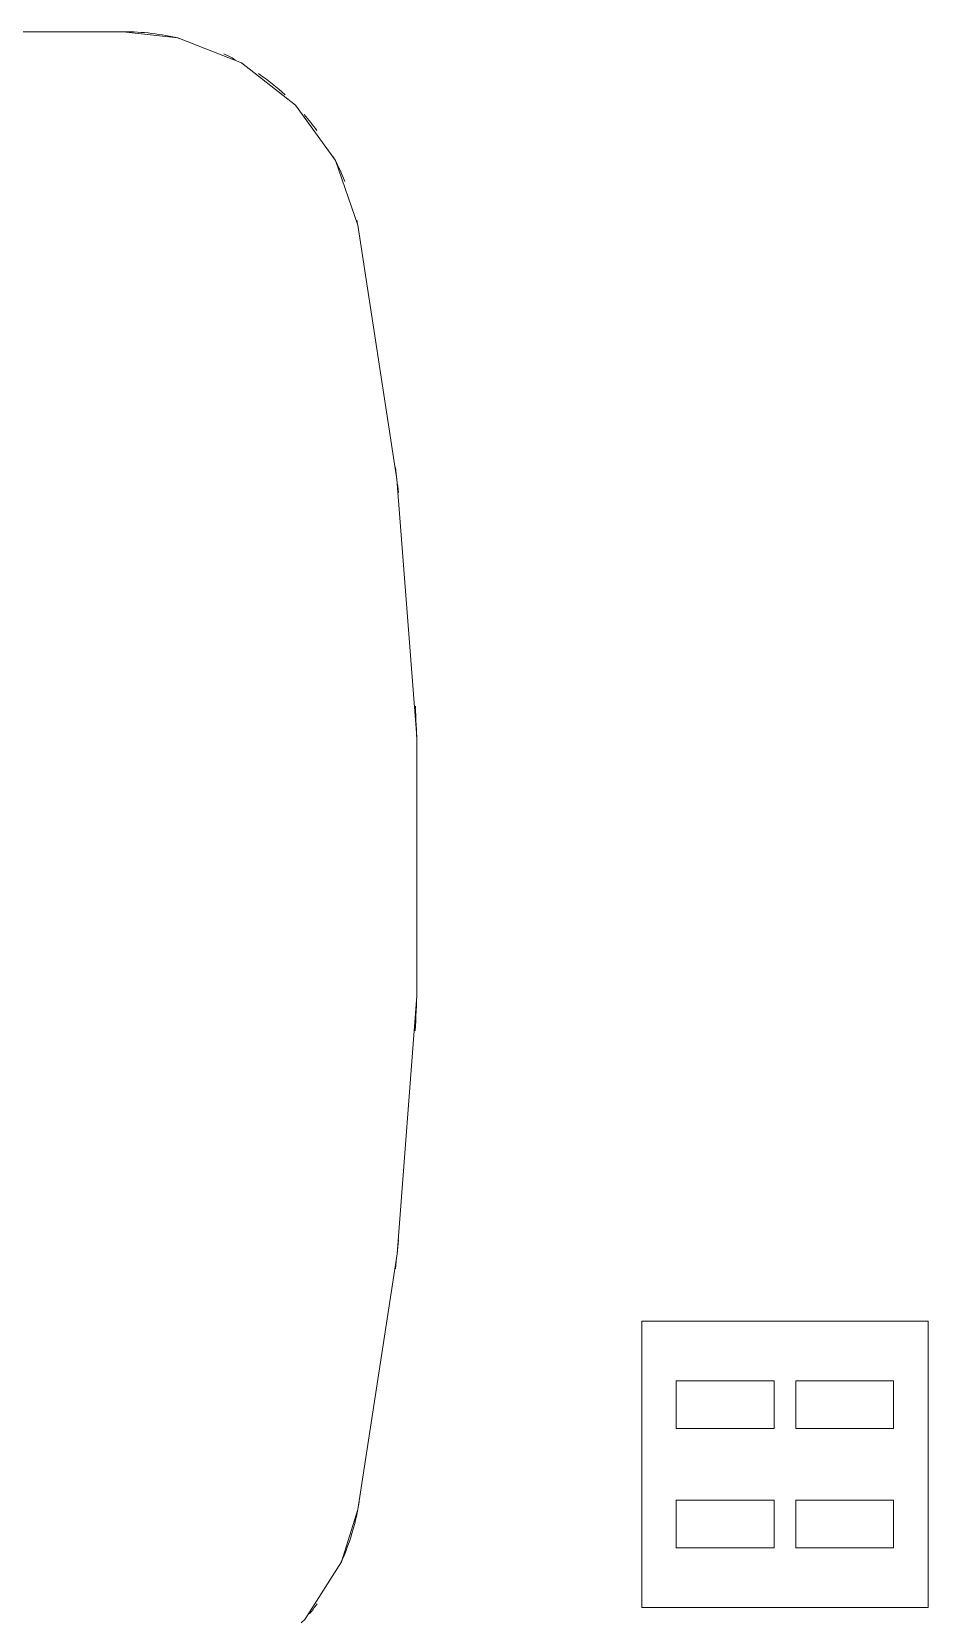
# Model space of a CAD drawing. Header units: millimetres. Extents: x -13140 to 14823, y 100 to 6213.
# Drawn here: x -9385 to -9010, y 836 to 1500 of the extents above; entities that cross this region are included whole.
import ezdxf

# ---------------------------------------------------------------- set-up
doc = ezdxf.new("R2010")
doc.units = ezdxf.units.MM
doc.layers.add('E-ELEC-FIXT', color=91, linetype='Continuous', lineweight=9)
doc.layers.add('I-FURN', color=30, linetype='Continuous', lineweight=9)

# ---------------------------------------------------------------- blocks, each defined once
blk = doc.blocks.new('CABECEIRA - CABECEIRA-4354618-ELEVAÇÃO 1 SUÍTE')
at = {"layer": 'I-FURN', "color": 55}
for p, q in [((-9346.68, 1500), (-11172.63, 1500)), ((-11172.63, 1500), (-9346.68, 1500))]:
    blk.add_line(p, q, dxfattribs=at)
at = {"layer": 'I-FURN', "color": 55, "flags": 128}
for points in [[(-9248.48, 1418.93), (-9257.88, 1445.99), (-9274.57, 1469.28), (-9297.17, 1486.89), (-9323.85, 1497.36), (-9346.68, 1500)], [(-9248.48, 881.07), (-9232.05, 988.18), (-9223.82, 1096.22), (-9223.85, 1204.57), (-9232.14, 1312.61), (-9248.48, 1418.93)], [(-9272.22, 833.64), (-9270.73, 834.95), (-9255.4, 859.16), (-9248.48, 881.07)]]:
    blk.add_lwpolyline(points, dxfattribs=at)
at = {"layer": 'I-FURN', "color": 55}
for centre, radius, start, end in [((-9346.68, 1400), 100, 76.33908, 90), ((-9346.68, 1400), 100, 62.10967, 65.13786), ((-9346.68, 1400), 100, 47.29709, 55.55947), ((-9346.68, 1400), 100, 35.85434, 40.79849), ((-9346.68, 1400), 100, 21.90133, 28.49277), ((-9346.68, 1400), 100, 10.90926, 12.19211), ((-10643.78, 1150), 1420.97, 6.34573, 6.76946), ((-10643.78, 1150), 1420.97, 2.08871, 2.72359), ((-10643.78, 1150), 1420.97, 357.24045, 357.91134), ((-10643.78, 1150), 1420.97, 353.20536, 353.6977), ((-10643.78, 1150), 1420.97, 349.09074, 349.22123), ((-9346.68, 900), 100, 335.42982, 349.09074), ((-9346.68, 900), 100, 321.20041, 324.2286)]:
    blk.add_arc(centre, radius, start, end, dxfattribs=at)
blk = doc.blocks.new('CRT_Tomadas e Interruptores - Interruptor 4s-4754276-ELEVAÇÃO 1 SUÍTE')
at = {"layer": 'E-ELEC-FIXT'}
for p, q in [((-9129.650772, 960), (-9129.650772, 840)), ((-9009.650772, 960), (-9129.650772, 960)), ((-9009.650772, 840), (-9009.650772, 960)), ((-9115.150772, 935), (-9074.150772, 935)), ((-9115.150772, 915), (-9115.150772, 935)), ((-9074.150772, 915), (-9074.150772, 935)), ((-9065.150772, 935), (-9024.150772, 935)), ((-9065.150772, 915), (-9065.150772, 935)), ((-9024.150772, 915), (-9024.150772, 935)), ((-9074.150772, 915), (-9115.150772, 915)), ((-9024.150772, 915), (-9065.150772, 915)), ((-9115.150772, 885), (-9074.150772, 885)), ((-9115.150772, 865), (-9115.150772, 885)), ((-9074.150772, 865), (-9074.150772, 885)), ((-9065.150772, 885), (-9024.150772, 885)), ((-9065.150772, 865), (-9065.150772, 885)), ((-9024.150772, 865), (-9024.150772, 885)), ((-9074.150772, 865), (-9115.150772, 865)), ((-9024.150772, 865), (-9065.150772, 865)), ((-9129.650772, 840), (-9009.650772, 840))]:
    blk.add_line(p, q, dxfattribs=at)

msp = doc.modelspace()

# ---------------------------------------------------------------- block references
at = {"layer": 'E-ELEC-FIXT'}
msp.add_blockref('CRT_Tomadas e Interruptores - Interruptor 4s-4754276-ELEVAÇÃO 1 SUÍTE', (0, 0), dxfattribs=at)
at = {"layer": 'I-FURN', "color": 55}
msp.add_blockref('CABECEIRA - CABECEIRA-4354618-ELEVAÇÃO 1 SUÍTE', (0, 0), dxfattribs=at)

doc.saveas('drawing.dxf')
